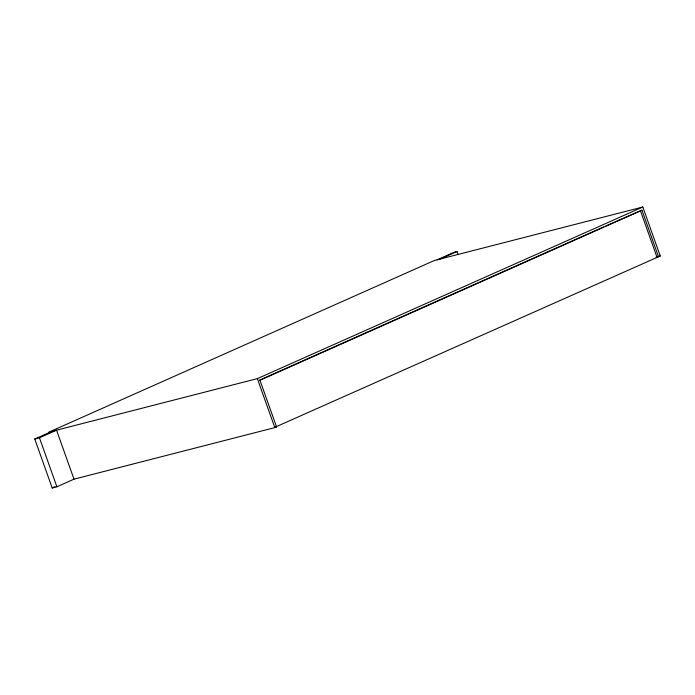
<?xml version="1.0" encoding="UTF-8"?>
<svg xmlns="http://www.w3.org/2000/svg" width="695" height="695" viewBox="0 0 695 695"><rect width="100%" height="100%" fill="white"/><g stroke="black" fill="none" stroke-linecap="round" stroke-linejoin="round"><path stroke-width="1.04" d="M642.805 207.006L257.367 378.619L48.806 432.168L434.245 260.555L642.805 207.006L660.25 256.003L658.521 256.768L641.937 210.177L259.947 380.252L276.532 426.843L274.812 427.607L74 479.168L56.894 486.787L52.194 487.994L34.75 438.997L51.856 431.387M437.181 259.808L454.043 252.294L456.98 251.538L458.075 254.605M440.117 259.053L456.98 251.538M34.75 438.997L39.45 437.789L56.556 430.179L74 479.168M259.374 380.208L603.755 226.883M605.736 225.997L641.937 210.177M52.194 487.994L55.044 486.726M275.958 426.799L658.521 256.768M656.045 257.081L660.25 256.003M274.977 427.243L276.532 426.843M640.373 210.576L656.966 257.167M257.367 378.619L274.812 427.607M39.45 437.789L56.894 486.787"/></g></svg>
